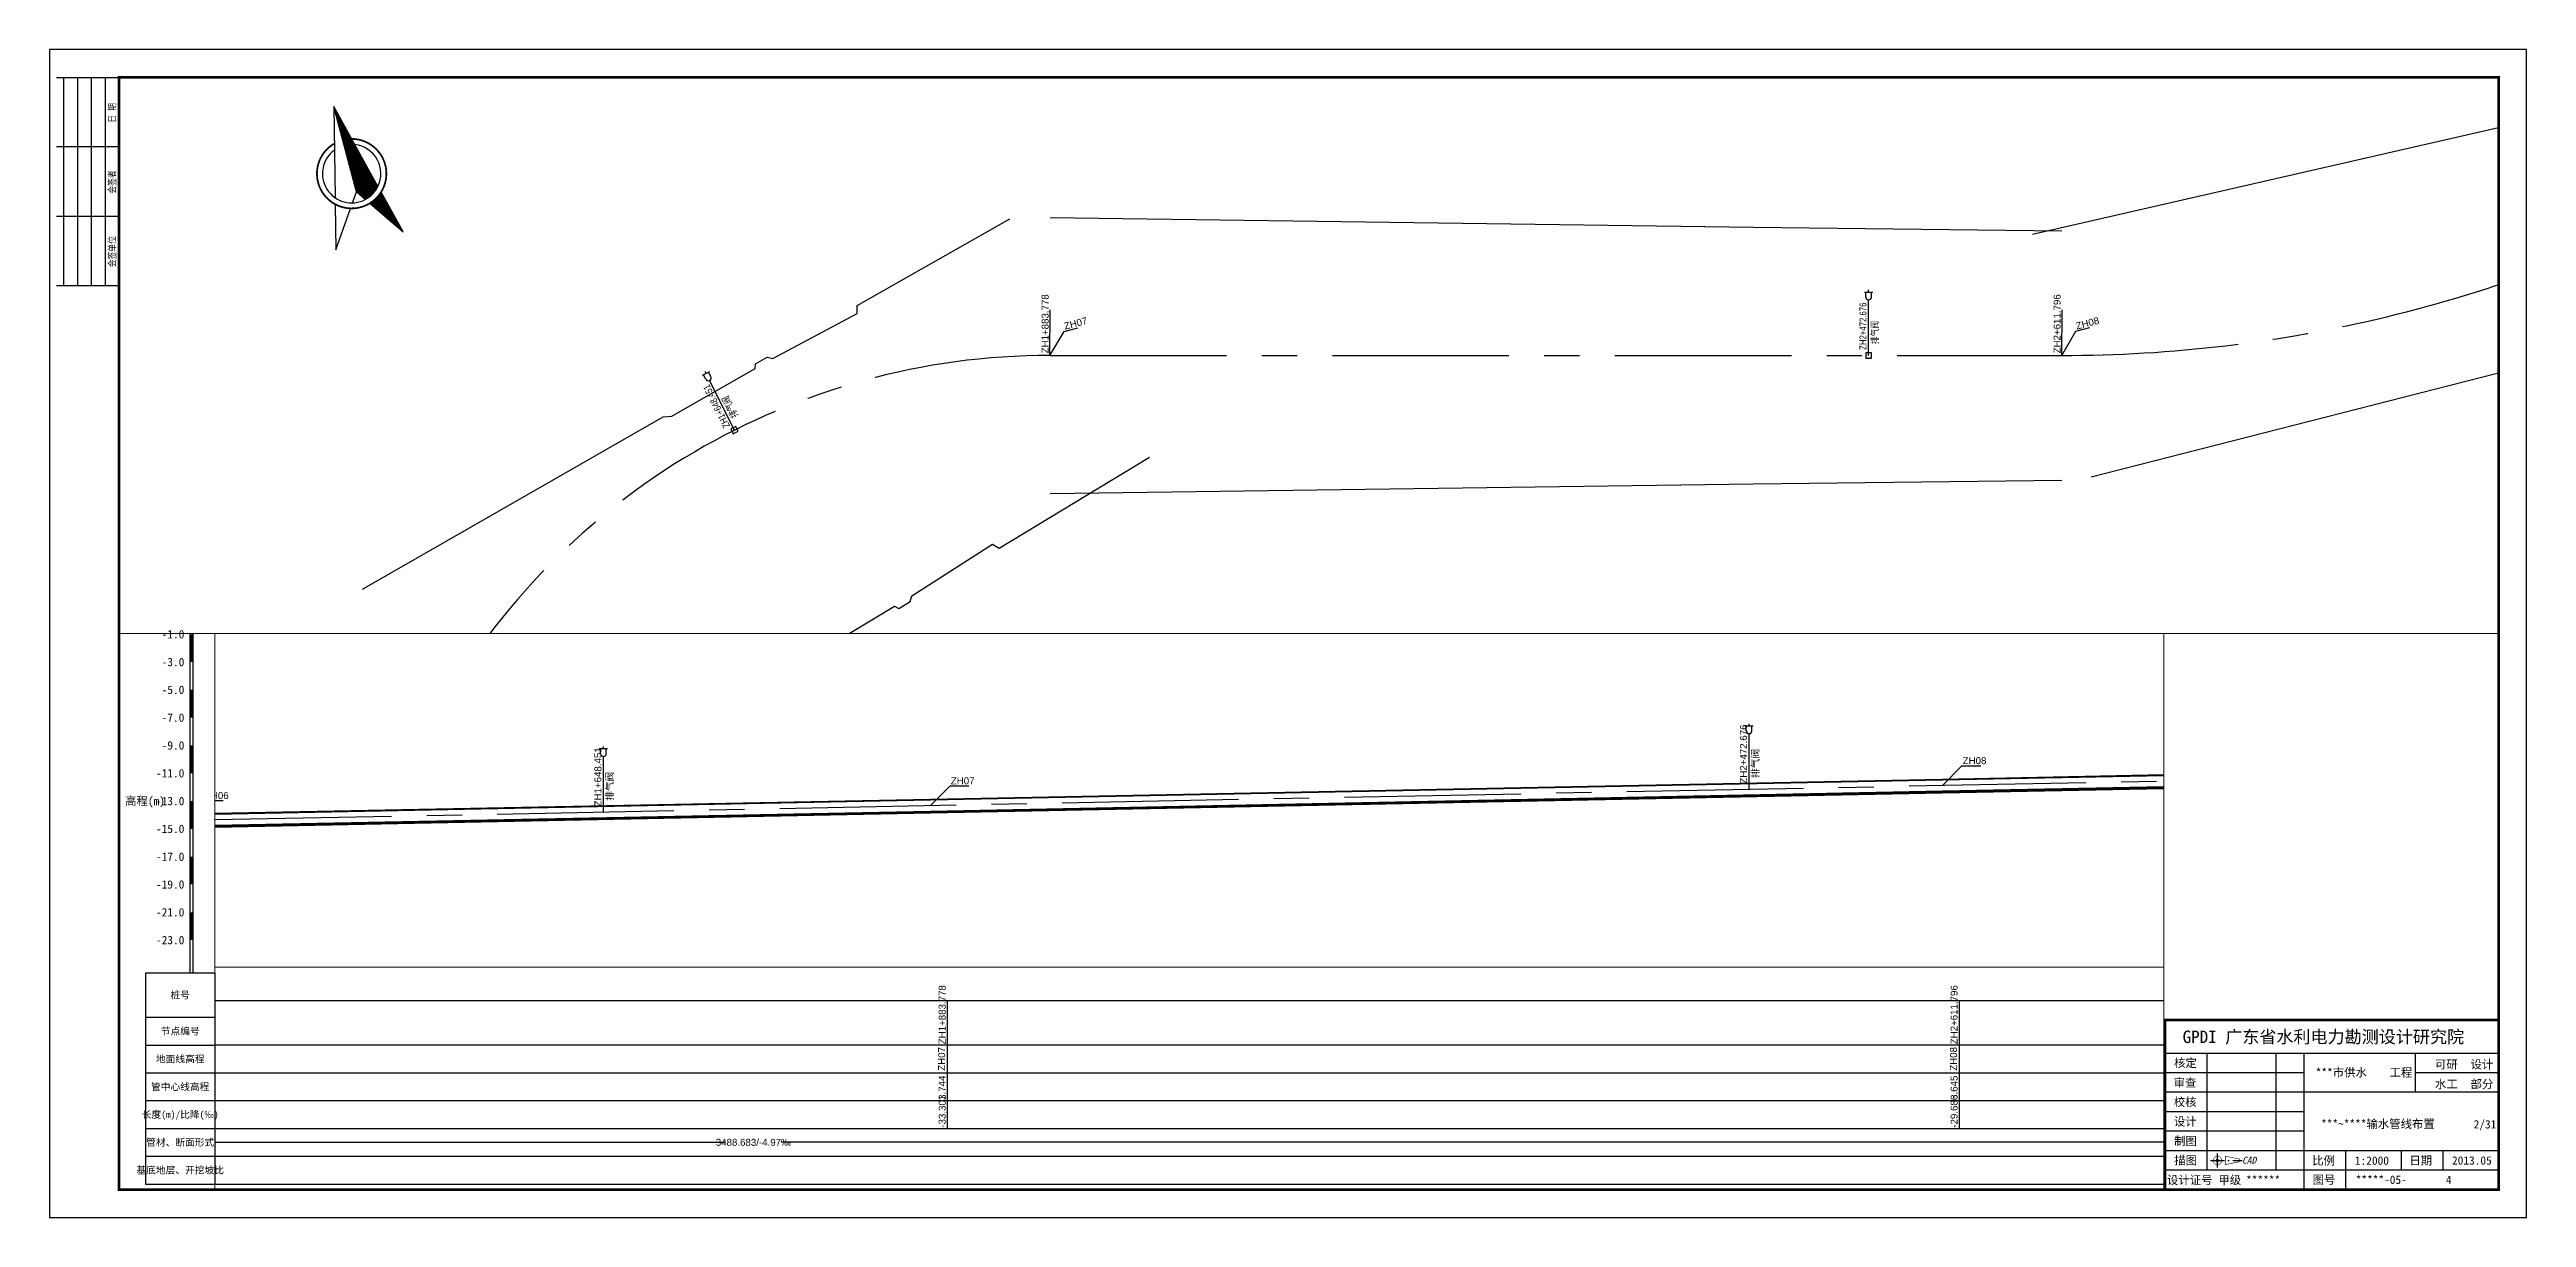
# Paper-space layout '4' of a CAD drawing. Header units: millimetres. Extents: x 0 to 891, y 0 to 420.
# The model-space entities are those that its viewports show. They can reach past a viewport. Long polylines and large blocks are cut down to what shows.
import ezdxf
from ezdxf.enums import TextEntityAlignment as Align
from ezdxf.lldxf.tags import DXFTag

# ---------------------------------------------------------------- set-up
doc = ezdxf.new("R2010")
doc.units = ezdxf.units.MM
doc.linetypes.add('CENTER', pattern=[50.8, 31.75, -6.35, 6.35, -6.35])
for name, color, linetype in [('pipe', 3, 'Continuous'), ('pipe_cen', 1, 'CENTER'), ('tab', 9, 'Continuous'), ('布局裁图', 3, 'Continuous'), ('水工平面管线标注', 3, 'Continuous'), ('水工开挖线', 5, 'Continuous'), ('纵面管线标注', 3, 'Continuous'), ('附属设施', 2, 'Continuous')]:
    doc.layers.add(name, color=color, linetype=linetype)
doc.layers.add('管线-管廊边线-北线', color=4, linetype='管廊边线', lineweight=9)
doc.styles.add('FSD', font='')
doc.styles.add('HT', font='simhei.ttf')
doc.styles.get("Standard").update_dxf_attribs({"font": 'arial.ttf'})
doc.styles.get('FSD').set_extended_font_data('SimSun')
tags = doc.linetypes.add('管廊边线', pattern='A,50,-5,["管廊边线",Standard,S=2.54,R=0,X=-3.5,Y=-1.27],-12', length=67).pattern_tags.tags
tags[6] = DXFTag(74, 10)

# ---------------------------------------------------------------- blocks, each defined once
blk = doc.blocks.new('sign')
at = {"color": 7}
for p, q in [((-20, 0), (-20, -75)), ((-15, 0), (-15, -75)), ((-10, 0), (-10, -75)), ((-5, 0), (-5, -75)), ((0, -25), (-22.5, -25)), ((0, -50), (-22.5, -50))]:
    blk.add_line(p, q, dxfattribs=at)
blk.add_lwpolyline([(-22.5, 0), (0, 0), (0, -75), (-22.5, -75)], dxfattribs=at)
at = {"color": 3, "style": 'FSD', "width": 0.8}
for s, p in [('日 期', (-1.24, -16.3)), ('会签者', (-1.2, -41.81)), ('会签单位', (-1.2, -68.28))]:
    blk.add_text(s, height=2.5, rotation=90, dxfattribs=at).set_placement(p)
blk = doc.blocks.new('图框')
at = {"color": 7, "ltscale": 8}
for p, q in [((761, 10), (761, 71)), ((881, 71), (881, 10))]:
    blk.add_line(p, q, dxfattribs=at)
at = {"color": 7}
for p, q in [((881, 59), (761, 59)), ((776, 59), (776, 17)), ((801, 17), (801, 59)), ((811, 10), (811, 59)), ((851, 59), (851, 45)), ((811, 52), (761, 52)), ((881, 45), (761, 45)), ((881, 52), (851, 52)), ((811, 38), (761, 38)), ((811, 31), (761, 31)), ((881, 24), (761, 24)), ((826, 10), (826, 24)), ((846, 17), (846, 24)), ((861, 17), (861, 24)), ((881, 17), (761, 17))]:
    blk.add_line(p, q, dxfattribs=at)
at = {"color": 1}
for p, q in [((777.36, 20.51), (782.36, 20.51)), ((779.86, 18.01), (779.86, 23.01)), ((783.61, 20.51), (784.11, 20.51)), ((785.36, 20.51), (788.7, 20.51))]:
    blk.add_line(p, q, dxfattribs=at)
blk.add_lwpolyline([(0, 0), (891, 0), (891, 420), (0, 420)], close=True)
at = {"const_width": 1}
blk.add_lwpolyline([(25, 10), (25, 410), (881, 410), (881, 10)], close=True, dxfattribs=at)
at = {"color": 7, "const_width": 1}
blk.add_lwpolyline([(761, 10), (761, 71), (881, 71), (881, 10)], close=True, dxfattribs=at)
at = {"color": 5, "const_width": 0.2}
for points in [[(781.35, 20.66, 39.991666), (781.36, 20.51, 0.025005)], [(780.45, 20.57, 39.991666), (780.46, 20.51, 0.025005)]]:
    blk.add_lwpolyline(points, format="xyb", close=True, dxfattribs=at)
blk.add_lwpolyline([(787.7, 20.01), (782.7, 19.01), (782.7, 22.01), (787.7, 21.01)], close=True, dxfattribs=at)
blk.add_blockref('sign', (25, 410))
at = {"color": 3, "style": 'HT'}
for s, height, p in [('GPDI 广东省水利电力勘测设计研究院', 4.5, (767.32, 62.71)), ('***市供水', 3, (815.18, 50.63)), ('工程', 3, (841.77, 50.63)), ('可研', 3, (858.09, 53.54)), ('设计', 3, (870.9, 53.54)), ('水工', 3, (858.09, 46.44)), ('部分', 3, (870.9, 46.44)), ('***~****输水管线布置', 3, (817.12, 32.13)), ('比例', 3, (813.95, 18.94)), ('1:2000', 3, (829.29, 18.94)), ('日期', 3, (848.89, 18.98)), ('2013.05', 3, (864.23, 18.98)), ('图号', 3, (814.08, 12.06)), ('*****-05-', 3, (829.59, 12.06))]:
    blk.add_text(s, height=height, dxfattribs=at).set_placement(p)
at = {"color": 3, "ltscale": 8, "style": 'HT'}
for s, p in [('核定', (764.23, 55.53)), ('审查', (764.08, 48.46)), ('校核', (764.15, 41.51)), ('设计', (764.16, 34.49)), ('制图', (764.25, 27.48)), ('描图', (764.31, 20.49))]:
    blk.add_text(s, height=3, dxfattribs=at).set_placement(p, align=Align.MIDDLE_LEFT)
at = {"color": 3, "style": 'HT', "oblique": 15}
blk.add_text('CAD', height=2.5, dxfattribs=at).set_placement((788.67, 19.33))
at = {"color": 3, "ltscale": 8, "style": 'HT'}
for s, p in [('设计证号 ', (761.71, 11.94)), ('甲级 ', (780.19, 11.94)), ('******', (790.15, 11.94))]:
    blk.add_text(s, height=3, dxfattribs=at).set_placement(p)
blk = doc.blocks.new('*X9')
at = {"color": 0}
for p, q in [((2.948, 5.027), (2.95, 5.029)), ((2.948, 5.013), (2.953, 5.017)), ((2.948, 4.999), (2.955, 5.006)), ((2.948, 4.985), (2.958, 4.995)), ((2.948, 4.97), (2.961, 4.983)), ((2.948, 4.956), (2.964, 4.972)), ((2.948, 4.942), (2.967, 4.961)), ((2.948, 4.928), (2.97, 4.949)), ((2.948, 4.914), (2.972, 4.938)), ((2.948, 4.9), (2.975, 4.927)), ((2.948, 4.886), (2.978, 4.916)), ((2.948, 4.871), (2.981, 4.904)), ((2.948, 4.857), (2.984, 4.893)), ((2.948, 4.843), (2.987, 4.882)), ((2.948, 4.829), (2.989, 4.87)), ((2.948, 4.815), (2.992, 4.859)), ((2.948, 4.801), (2.995, 4.848)), ((2.948, 4.787), (2.998, 4.836)), ((2.948, 4.772), (3.001, 4.825)), ((2.948, 4.758), (3.004, 4.814)), ((2.948, 4.744), (3.006, 4.802)), ((2.948, 4.73), (3.009, 4.791)), ((2.948, 4.716), (3.012, 4.78)), ((2.948, 4.702), (3.015, 4.768)), ((2.948, 4.688), (3.018, 4.757)), ((2.948, 4.673), (3.02, 4.746)), ((2.948, 4.659), (3.023, 4.735)), ((2.948, 4.645), (3.026, 4.723)), ((2.948, 4.631), (3.029, 4.712)), ((2.948, 4.617), (3.032, 4.701)), ((2.948, 4.603), (3.035, 4.689)), ((2.948, 4.589), (3.037, 4.678)), ((2.948, 4.574), (3.04, 4.667)), ((2.948, 4.56), (3.043, 4.655)), ((2.948, 4.546), (3.046, 4.644)), ((2.948, 4.532), (3.049, 4.633)), ((2.948, 4.518), (3.052, 4.621)), ((2.948, 4.504), (3.054, 4.61)), ((2.948, 4.49), (3.057, 4.599)), ((2.948, 4.475), (3.06, 4.587)), ((2.948, 4.461), (3.063, 4.576)), ((2.948, 4.447), (3.066, 4.565)), ((2.948, 4.433), (3.069, 4.554)), ((2.948, 4.419), (3.071, 4.542)), ((2.948, 4.405), (3.074, 4.531)), ((2.948, 4.391), (3.077, 4.52)), ((2.948, 4.376), (3.08, 4.508)), ((2.948, 4.362), (3.083, 4.497)), ((2.948, 4.348), (3.086, 4.486)), ((2.948, 4.334), (3.088, 4.474)), ((2.948, 4.32), (3.091, 4.463)), ((2.948, 4.306), (3.094, 4.452)), ((2.948, 4.292), (3.097, 4.44)), ((2.948, 4.277), (3.1, 4.429)), ((2.948, 4.263), (3.103, 4.418)), ((2.948, 4.249), (3.105, 4.406)), ((2.948, 4.235), (3.108, 4.395)), ((2.948, 4.221), (3.111, 4.384)), ((2.948, 4.207), (3.114, 4.372)), ((2.948, 4.193), (3.117, 4.361)), ((2.948, 4.178), (3.119, 4.35)), ((2.948, 4.164), (3.122, 4.339)), ((2.948, 4.15), (3.125, 4.327)), ((2.948, 4.136), (3.128, 4.316)), ((2.948, 4.122), (3.131, 4.305)), ((2.948, 4.108), (3.134, 4.293)), ((2.948, 4.094), (3.136, 4.282)), ((2.948, 4.079), (3.139, 4.271)), ((2.948, 4.065), (3.142, 4.259)), ((2.948, 4.051), (3.145, 4.248)), ((2.948, 4.037), (3.148, 4.237)), ((2.948, 4.023), (3.151, 4.225)), ((2.948, 4.009), (3.153, 4.214)), ((2.948, 3.995), (3.156, 4.203)), ((2.948, 3.98), (3.159, 4.191)), ((2.948, 3.966), (3.162, 4.18)), ((2.948, 3.952), (3.165, 4.169)), ((2.948, 3.938), (3.168, 4.158)), ((2.948, 3.924), (3.17, 4.146)), ((2.948, 3.91), (3.173, 4.135)), ((2.948, 3.896), (3.176, 4.124)), ((2.948, 3.881), (3.179, 4.112)), ((2.948, 3.867), (3.182, 4.101)), ((2.948, 3.853), (3.185, 4.09)), ((2.948, 3.839), (3.187, 4.078)), ((2.948, 3.825), (3.19, 4.067)), ((2.948, 3.811), (3.193, 4.056)), ((2.948, 3.797), (3.196, 4.044)), ((2.948, 3.782), (3.199, 4.033)), ((2.948, 3.768), (3.202, 4.022)), ((2.953, 3.759), (3.204, 4.01)), ((2.958, 3.75), (3.207, 3.999)), ((2.964, 3.742), (3.21, 3.988)), ((2.97, 3.733), (3.213, 3.977)), ((2.976, 3.725), (3.216, 3.965)), ((2.981, 3.717), (3.218, 3.954)), ((2.987, 3.708), (3.221, 3.943)), ((2.993, 3.7), (3.224, 3.931)), ((2.999, 3.691), (3.227, 3.92)), ((3.004, 3.683), (3.23, 3.909)), ((3.01, 3.675), (3.233, 3.897)), ((3.016, 3.666), (3.235, 3.886)), ((3.022, 3.658), (3.238, 3.875)), ((3.027, 3.65), (3.241, 3.863)), ((3.033, 3.641), (3.244, 3.852)), ((3.039, 3.633), (3.247, 3.841)), ((3.048, 3.627), (3.25, 3.829)), ((3.067, 3.633), (3.252, 3.818)), ((3.088, 3.639), (3.255, 3.807)), ((3.111, 3.648), (3.258, 3.795)), ((3.137, 3.66), (3.261, 3.784)), ((3.169, 3.679), (3.264, 3.773)), ((3.223, 3.718), (3.266, 3.76))]:
    blk.add_line(p, q, dxfattribs=at)
blk = doc.blocks.new('*X8')
at = {"color": 0}
for p, q in [((3.102, 3.54), (3.132, 3.57)), ((3.108, 3.532), (3.157, 3.581)), ((3.114, 3.524), (3.185, 3.595)), ((3.119, 3.515), (3.219, 3.615)), ((3.125, 3.507), (3.276, 3.658)), ((3.131, 3.498), (3.292, 3.66)), ((3.137, 3.49), (3.295, 3.648)), ((3.142, 3.482), (3.298, 3.637)), ((3.148, 3.473), (3.301, 3.626)), ((3.154, 3.465), (3.303, 3.614)), ((3.16, 3.457), (3.306, 3.603)), ((3.165, 3.448), (3.309, 3.592)), ((3.171, 3.44), (3.312, 3.581)), ((3.177, 3.431), (3.315, 3.569)), ((3.096, 3.549), (3.11, 3.562)), ((3.183, 3.423), (3.317, 3.558)), ((3.188, 3.415), (3.32, 3.547)), ((3.194, 3.406), (3.323, 3.535)), ((3.2, 3.398), (3.326, 3.524)), ((3.206, 3.389), (3.329, 3.513)), ((3.211, 3.381), (3.332, 3.501)), ((3.217, 3.373), (3.334, 3.49)), ((3.223, 3.364), (3.337, 3.479)), ((3.229, 3.356), (3.34, 3.467)), ((3.234, 3.347), (3.343, 3.456)), ((3.24, 3.339), (3.346, 3.445)), ((3.246, 3.331), (3.349, 3.433)), ((3.252, 3.322), (3.351, 3.422)), ((3.257, 3.314), (3.354, 3.411)), ((3.263, 3.305), (3.357, 3.4)), ((3.269, 3.297), (3.36, 3.388)), ((3.275, 3.289), (3.363, 3.377)), ((3.28, 3.28), (3.366, 3.366)), ((3.286, 3.272), (3.368, 3.354)), ((3.292, 3.263), (3.371, 3.343)), ((3.298, 3.255), (3.374, 3.332)), ((3.303, 3.247), (3.377, 3.32)), ((3.309, 3.238), (3.38, 3.309)), ((3.315, 3.23), (3.383, 3.298)), ((3.321, 3.222), (3.385, 3.286)), ((3.326, 3.213), (3.388, 3.275)), ((3.332, 3.205), (3.391, 3.264)), ((3.338, 3.196), (3.394, 3.252)), ((3.344, 3.188), (3.397, 3.241)), ((3.349, 3.18), (3.4, 3.23)), ((3.355, 3.171), (3.402, 3.218)), ((3.361, 3.163), (3.405, 3.207)), ((3.367, 3.154), (3.408, 3.196)), ((3.372, 3.146), (3.411, 3.185)), ((3.378, 3.138), (3.414, 3.173)), ((3.384, 3.129), (3.416, 3.162)), ((3.39, 3.121), (3.419, 3.151)), ((3.395, 3.112), (3.422, 3.139)), ((3.401, 3.104), (3.425, 3.128)), ((3.407, 3.096), (3.428, 3.117)), ((3.413, 3.087), (3.431, 3.105)), ((3.418, 3.079), (3.433, 3.094)), ((3.424, 3.07), (3.436, 3.083)), ((3.43, 3.062), (3.439, 3.071)), ((3.436, 3.054), (3.442, 3.06)), ((3.441, 3.045), (3.445, 3.049)), ((3.447, 3.037), (3.448, 3.037))]:
    blk.add_line(p, q, dxfattribs=at)
blk = doc.blocks.new('zbz')
for p, q in [((0, 0), (-0.318, -1.274)), ((0, -1.27), (0, 0)), ((0.318, -1.274), (0, 0)), ((-0.341, -1.365), (-0.5, -2)), ((-0.095, -1.409), (0, -1.27)), ((0, -1.27), (0.095, -1.409)), ((0.5, -2), (0.341, -1.365)), ((-0.5, -2), (-0.143, -1.479)), ((0.143, -1.479), (0.5, -2))]:
    blk.add_line(p, q)
at = {"const_width": 0.025}
for points in [[(-0.129, -0.517, 1.014443), (0.143, -1.479, 1.014443)], [(0.341, -1.365, 0.588844), (0.129, -0.517, 1.014443)], [(0.143, -1.479, 0.115834), (0.341, -1.365, 1.014443)]]:
    blk.add_lwpolyline(points, format="xyb", dxfattribs=at)
for start, end in [(111.2477, 283.0769), (319.3202, 68.7523), (283.0769, 319.3202)]:
    blk.add_arc((0, -1), 0.42, start, end)
for name in ['*X9', '*X8']:
    blk.add_blockref(name, (-2.948, -5.035))
blk = doc.blocks.new('指北针')
at = {"xscale": 25, "yscale": 25, "zscale": 25}
blk.add_blockref('zbz', (12.5, 50), dxfattribs=at)
blk = doc.blocks.new('qin排气阀va')
at = {"layer": '附属设施'}
for points in [[(-1.5, 22.8), (1.5, 22.8)], [(-1, 21), (-1, 22.8)], [(0, 22.8), (0, 23.55)], [(0, 0), (0, 20)], [(1, 21), (1, 22.8)]]:
    blk.add_lwpolyline(points, dxfattribs=at)
blk.add_arc((0, 21), 1, 180, 0, dxfattribs=at)
blk.add_attdef('名称', text='', height=2.5, rotation=90, dxfattribs=at).set_placement((1, 4), align=Align.TOP_LEFT)
blk.add_attdef('ZH', text='', height=2.5, rotation=90, dxfattribs=at).set_placement((0, 2), align=Align.BOTTOM_LEFT)
blk = doc.blocks.new('qin排气阀pa')
at = {"layer": '附属设施'}
for points in [[(-1.5, 22.8), (1.5, 22.8)], [(-1, 21), (-1, 22.8)], [(0, 22.8), (0, 23.55)], [(0, 0), (0, 20)], [(1, 21), (1, 22.8)]]:
    blk.add_lwpolyline(points, dxfattribs=at)
blk.add_lwpolyline([(-1, -1), (1, -1), (1, 1), (-1, 1)], close=True, dxfattribs=at)
blk.add_arc((0, 21), 1, 180, 0, dxfattribs=at)
blk.add_attdef('名称', text='', height=2.5, rotation=90, dxfattribs=at).set_placement((1, 4), align=Align.TOP_LEFT)
blk.add_attdef('ZH', text='', height=2.5, rotation=90, dxfattribs=at).set_placement((0, 2), align=Align.BOTTOM_LEFT)

msp = doc.modelspace()

# ---------------------------------------------------------------- linework, layer by layer
at = {"layer": 'pipe'}
for points in [[(513245.4, 2381651.7), (513879.1, 2381664.2), (514181.6, 2381670.3), (514274.4, 2381672.1), (514509.4, 2381676.8), (514592.6, 2381678.4), (515129.2, 2381689.1), (515857.2, 2381703.5), (516329, 2381712.9), (516734, 2381721), (516734.1, 2381721), (516741.4, 2381721.1), (516778.2, 2381807.6), (516781.4, 2381815), (518936.3, 2381815), (519015, 2381815), (519091, 2381807.4), (519670.1, 2381807.4), (519718.1, 2381812.2), (519840.3, 2381812.2)], [(513245.4, 2381651.1), (513879.1, 2381663.6), (514181.6, 2381669.7), (514274.4, 2381671.5), (514509.4, 2381676.2), (514592.6, 2381677.8), (515129.2, 2381688.5), (515857.2, 2381702.9), (516329, 2381712.3), (516734, 2381720.4), (516734.1, 2381720.4), (516741.4, 2381720.5), (516778.2, 2381807), (516781.4, 2381814.4), (518936.3, 2381814.4), (519015, 2381814.4), (519091, 2381806.8), (519670.1, 2381806.8), (519718.1, 2381811.6), (519840.3, 2381811.6)], [(513245.4, 2381643.1), (513879.1, 2381655.6), (514181.6, 2381661.7), (514274.4, 2381663.5), (514509.4, 2381668.2), (514592.6, 2381669.8), (515129.2, 2381680.5), (515857.2, 2381694.9), (516329, 2381704.3), (516734, 2381712.4), (516734.1, 2381712.4), (516741.4, 2381712.5), (516778.2, 2381799), (516781.4, 2381806.4), (518936.3, 2381806.4), (519015, 2381806.4), (519091, 2381798.8), (519670.1, 2381798.8), (519718.1, 2381803.6), (519840.3, 2381803.6)], [(513245.4, 2381642.5), (513879.1, 2381655), (514181.6, 2381661.1), (514274.4, 2381662.9), (514509.4, 2381667.6), (514592.6, 2381669.2), (515129.2, 2381679.9), (515857.2, 2381694.3), (516329, 2381703.7), (516734, 2381711.8), (516734.1, 2381711.8), (516741.4, 2381711.9), (516778.2, 2381798.4), (516781.4, 2381805.8), (518936.3, 2381805.8), (519015, 2381805.8), (519091, 2381798.2), (519670.1, 2381798.2), (519718.1, 2381803), (519840.3, 2381803)], [(513245.4, 2381641.7), (513879.1, 2381654.2), (514181.6, 2381660.3), (514274.4, 2381662.1), (514509.4, 2381666.8), (514592.6, 2381668.4), (515129.2, 2381679.1), (515857.2, 2381693.5), (516329, 2381702.9), (516734, 2381711), (516734.1, 2381711), (516741.4, 2381711.1), (516778.2, 2381797.6), (516781.4, 2381805), (518936.3, 2381805), (519015, 2381805), (519091, 2381797.4), (519670.1, 2381797.4), (519718.1, 2381802.2), (519840.3, 2381802.2)]]:
    msp.add_lwpolyline(points, dxfattribs=at)
at = {"layer": 'pipe_cen'}
msp.add_lwpolyline([(513440.2, 2387883.9, 0.119459), (513637, 2388008.3), (513694.9, 2388068.1, -0.271499), (514187.9, 2388205.2), (514891.7, 2388018.8, 0.119214), (515358.9, 2388008.7)], format="xyb", dxfattribs=at)
msp.add_lwpolyline([(513245.4, 2381647.1), (516734, 2381716.4)], dxfattribs=at)
at = {"layer": 'tab'}
for points in [[(513183.4, 2381401.7), (554886.6, 2381401.7)], [(515129.2, 2381401.7), (515129.2, 2381309.7)], [(515857.2, 2381401.7), (515857.2, 2381309.7)], [(513183.4, 2381369.7), (554886.6, 2381369.7)], [(513183.4, 2381349.7), (554886.6, 2381349.7)], [(513183.4, 2381329.7), (554886.6, 2381329.7)], [(513183.4, 2381309.7), (554886.6, 2381309.7)], [(513183.4, 2381289.7), (554886.6, 2381289.7)], [(513245.4, 2381299.7), (513248.4, 2381299.7), (514969.7, 2381299.7)], [(516734, 2381299.7), (516731, 2381299.7), (515009.7, 2381299.7)], [(513183.4, 2381269.7), (554886.6, 2381269.7)]]:
    msp.add_lwpolyline(points, dxfattribs=at)
at = {"layer": '水工平面管线标注', "color": 9}
for points in [[(514187.9, 2388205.2), (514196.3, 2388236.8)], [(514187.9, 2388205.2), (514202.1, 2388219.3), (514212.3, 2388219.3)], [(513694.9, 2388068.1), (513671.4, 2388090.8)], [(513694.9, 2388068.1), (513709, 2388082.2), (513719.3, 2388082.2)], [(514891.7, 2388018.8), (514900.1, 2388050.4)], [(513637, 2388008.3), (513613.5, 2388031)], [(514891.7, 2388018.8), (514905.8, 2388033), (514916.1, 2388033)], [(513637, 2388008.3), (513651.1, 2388022.4), (513661.4, 2388022.4)]]:
    msp.add_lwpolyline(points, dxfattribs=at)
at = {"layer": '水工平面管线标注'}
for points in [[(514187.7, 2388205.2, 0.5, 0.5, -1), (514188.2, 2388205.2, 0, 0, 0)], [(514187.7, 2388205.2, 0.5, 0.5, 1), (514188.2, 2388205.2, 0, 0, 0)], [(513694.6, 2388068.1, 0.5, 0.5, -1), (513695.1, 2388068.1, 0, 0, 0)], [(513694.6, 2388068.1, 0.5, 0.5, 1), (513695.1, 2388068.1, 0, 0, 0)], [(513636.7, 2388008.3, 0.5, 0.5, -1), (513637.2, 2388008.3, 0, 0, 0)], [(513636.7, 2388008.3, 0.5, 0.5, 1), (513637.2, 2388008.3, 0, 0, 0)], [(514891.4, 2388018.8, 0.5, 0.5, -1), (514891.9, 2388018.8, 0, 0, 0)], [(514891.4, 2388018.8, 0.5, 0.5, 1), (514891.9, 2388018.8, 0, 0, 0)]]:
    msp.add_lwpolyline(points, format="xyseb", dxfattribs=at)
at = {"layer": '水工开挖线'}
for points in [[(513666.7, 2388169.4), (513907.6, 2388233.8), (513913.7, 2388232.6), (513980.4, 2388250.4), (513981.6, 2388253.6), (513990.8, 2388256.1), (513994.6, 2388254.2), (514061.5, 2388270), (514063, 2388275.4), (514185.2, 2388307.6)], [(514213.4, 2388301.2), (514700.8, 2388164.9), (514914.6, 2388105.5)], [(513560.8, 2388082), (513619.3, 2388141.2)], [(513723, 2387966.8), (513962.6, 2388036), (513967.2, 2388040.2), (514033.6, 2388059.4), (514036.2, 2388057.2), (514045.4, 2388059.9), (514047.6, 2388063.4), (514113.2, 2388084.5), (514117.2, 2388080.6), (514238.4, 2388116.1)], [(513381, 2387977.6), (513500.9, 2388048.8), (513508.2, 2388048.5), (513516, 2388053.4), (513518.1, 2388059.4), (513561.2, 2388086.1), (513582.2, 2388099)], [(514162.5, 2388109.2), (514653.5, 2387986.3), (514868.7, 2387932.1)], [(514893.6, 2388108.5), (515365.2, 2388092.6)], [(513713.1, 2387934.5), (513770.4, 2387994.9)], [(513499.5, 2387790.2), (513615.2, 2387868), (513618.1, 2387874.6), (513625.9, 2387879.7), (513632.1, 2387878.9), (513674.8, 2387906.5), (513695.5, 2387919.9)], [(514889.7, 2387929.1), (515361.5, 2387924.7)]]:
    msp.add_lwpolyline(points, dxfattribs=at)
at = {"layer": '管线-管廊边线-北线', "color": 2, "linetype": 'CENTER'}
msp.add_lwpolyline([(513440.2, 2387883.9, 0.119459), (513637, 2388008.3), (513694.9, 2388068.1, -0.271499), (514187.9, 2388205.2), (514891.7, 2388018.8, 0.119214), (515358.9, 2388008.7)], format="xyb", dxfattribs=at)
at = {"layer": '纵面管线标注', "color": 9}
for points in [[(515129.2, 2381684.5), (515143.3, 2381698.6), (515156.8, 2381698.6)], [(515857.2, 2381698.9), (515871.3, 2381713.1), (515884.8, 2381713.1)], [(514592.6, 2381673.8), (514606.7, 2381688), (514620.2, 2381688)]]:
    msp.add_lwpolyline(points, dxfattribs=at)

# ---------------------------------------------------------------- block references
at = {"layer": '附属设施'}
ref = msp.add_blockref('qin排气阀pa', (513954.8, 2388211.4), dxfattribs=dict(at, xscale=2, yscale=2, zscale=2, rotation=11.81223975704995))
ref.add_attrib('ZH', 'ZH1+648.451', dxfattribs={"height": 5, "rotation": 101.8122, "width": 0.8}).set_placement((513954, 2388215.3), align=Align.BOTTOM_LEFT)
ref.add_attrib('名称', '排气阀', dxfattribs={"height": 5, "rotation": 101.8122, "width": 0.8}).set_placement((513955.1, 2388219.6), align=Align.TOP_LEFT)
ref = msp.add_blockref('qin排气阀pa', (514757.2, 2388054.4), dxfattribs=dict(at, xscale=2, yscale=2, zscale=2, rotation=345.1654291850941))
ref.add_attrib('ZH', 'ZH2+472.676', dxfattribs={"height": 5, "rotation": 75.1654, "width": 0.8}).set_placement((514758.2, 2388058.3), align=Align.BOTTOM_LEFT)
ref.add_attrib('名称', '排气阀', dxfattribs={"height": 5, "rotation": 75.1654, "width": 0.8}).set_placement((514761.2, 2388061.7), align=Align.TOP_LEFT)
at = {"layer": '附属设施', "xscale": 2, "yscale": 2, "zscale": 2}
for p, values in [((515718.1, 2381696.2), {'ZH': 'ZH2+472.676', '名称': '排气阀'}), ((514893.9, 2381679.8), {'ZH': 'ZH1+648.451', '名称': '排气阀'})]:
    msp.add_blockref('qin排气阀va', p, dxfattribs=at).add_auto_attribs(values)

# ---------------------------------------------------------------- texts
at = {"layer": 'tab', "color": 3}
for s, p in [('ZH1+883.778', (515128.1, 2381370.2)), ('ZH2+611.796', (515856.1, 2381370.2)), ('3.744', (515128.1, 2381330.2)), ('3.645', (515856.1, 2381330.2)), ('-33.301', (515128.1, 2381310.2)), ('-29.686', (515856.1, 2381310.2))]:
    msp.add_text(s, height=5, rotation=90, dxfattribs=at).set_placement(p)
for s, p in [('ZH07', (515129.2, 2381359.7)), ('ZH08', (515857.2, 2381359.7))]:
    msp.add_text(s, height=5, rotation=90, dxfattribs=at).set_placement(p, align=Align.BOTTOM_CENTER)
msp.add_text('3488.683/-4.97‰', height=5, dxfattribs=at).set_placement((514989.7, 2381299.7), align=Align.MIDDLE_CENTER)
at = {"layer": '水工平面管线标注'}
for s, rotation, p in [('ZH1+883.778', 75.1654, (514187.3, 2388206.9)), ('ZH1+347.200', 135.9237, (513693.1, 2388068.4)), ('ZH2+611.796', 75.1654, (514891.1, 2388020.5)), ('ZH1+263.964', 135.9237, (513635.2, 2388008.6))]:
    msp.add_text(s, height=5, rotation=rotation, dxfattribs=at).set_placement(p)
for s, p in [('ZH07', (514203.1, 2388220.3)), ('ZH06', (513710, 2388083.2)), ('ZH05', (513652.1, 2388023.4)), ('ZH08', (514906.8, 2388034))]:
    msp.add_text(s, height=5, dxfattribs=at).set_placement(p)
at = {"layer": '纵面管线标注'}
for s, p in [('ZH08', (515871.8, 2381714.2)), ('ZH07', (515143.8, 2381699.7)), ('ZH06', (514607.2, 2381689.1))]:
    msp.add_text(s, height=5, dxfattribs=at).set_placement(p)

psp = doc.layouts.new('4')

# ---------------------------------------------------------------- linework, layer by layer
at = {"layer": '布局裁图'}
for points in [[(50.5, 210), (50.5, 88)], [(51.5, 210), (51.5, 88)], [(34.5, 88), (59.5, 88)], [(34.5, 88), (34.5, 12)], [(59.5, 88), (59.5, 12)], [(34.5, 72), (59.5, 72)], [(34.5, 62), (59.5, 62)], [(34.5, 52), (59.5, 52)], [(34.5, 42), (59.5, 42)], [(34.5, 32), (59.5, 32)], [(34.5, 22), (59.5, 22)], [(34.5, 12), (59.5, 12)]]:
    psp.add_lwpolyline(points, dxfattribs=at)
for points in [[(50.5, 209.75), (51.5, 209.75), (50.5, 199.75), (51.5, 199.75)], [(50.5, 189.75), (51.5, 189.75), (50.5, 179.75), (51.5, 179.75)], [(50.5, 169.75), (51.5, 169.75), (50.5, 159.75), (51.5, 159.75)], [(50.5, 149.75), (51.5, 149.75), (50.5, 139.75), (51.5, 139.75)], [(50.5, 129.75), (51.5, 129.75), (50.5, 119.75), (51.5, 119.75)], [(50.5, 109.75), (51.5, 109.75), (50.5, 99.75), (51.5, 99.75)]]:
    psp.add_solid(points, dxfattribs=at)

# ---------------------------------------------------------------- block references
psp.add_blockref('图框', (0, 0), dxfattribs=at)
at = {"layer": '布局裁图', "rotation": 14.83457081490584}
psp.add_blockref('指北针', (103, 348), dxfattribs=at)

# ---------------------------------------------------------------- texts
at = {"layer": '布局裁图', "style": 'HT'}
for s, p in [('-1.0', (48.5, 209.75)), ('-3.0', (48.5, 199.75)), ('-5.0', (48.5, 189.75)), ('-7.0', (48.5, 179.75)), ('-9.0', (48.5, 169.75)), ('-11.0', (48.5, 159.75)), ('高程(m)', (41.5, 149.75)), ('-13.0', (48.5, 149.75)), ('-15.0', (48.5, 139.75)), ('-17.0', (48.5, 129.75)), ('-19.0', (48.5, 119.75)), ('-21.0', (48.5, 109.75)), ('-23.0', (48.5, 99.75))]:
    psp.add_text(s, height=3, dxfattribs=at).set_placement(p, align=Align.MIDDLE_RIGHT)
for s, p in [('桩号', (47, 80)), ('节点编号', (47, 67)), ('地面线高程', (47, 57)), ('管中心线高程', (47, 47)), ('长度(m)/比降(‰)', (47, 37)), ('管材、断面形式', (47, 27)), ('基底地层、开挖坡比', (47, 17))]:
    psp.add_text(s, height=2.5, dxfattribs=at).set_placement(p, align=Align.MIDDLE_CENTER)
for s, p in [('2/31', (872, 32)), ('4', (862, 12))]:
    psp.add_text(s, height=3, dxfattribs=at).set_placement(p)

# ---------------------------------------------------------------- viewports
at = {"layer": '布局裁图', "view_twist_angle": 14.83457081}
psp.add_viewport(center=(453, 310), size=(856, 200), view_center_point=(-114214.16, 2440251.19), view_height=400, dxfattribs=at)
at = {"layer": '布局裁图'}
for center, size, view_center_point, view_height, status in [((410, 150), (701, 120), (515315.4, 2381688.17), 240, 3), ((410, 50), (701, 80), (515303.4, 2381345.66), 160, 4)]:
    psp.add_viewport(center=center, size=size, view_center_point=view_center_point, view_height=view_height, status=status, dxfattribs=at)

doc.saveas('drawing.dxf')
